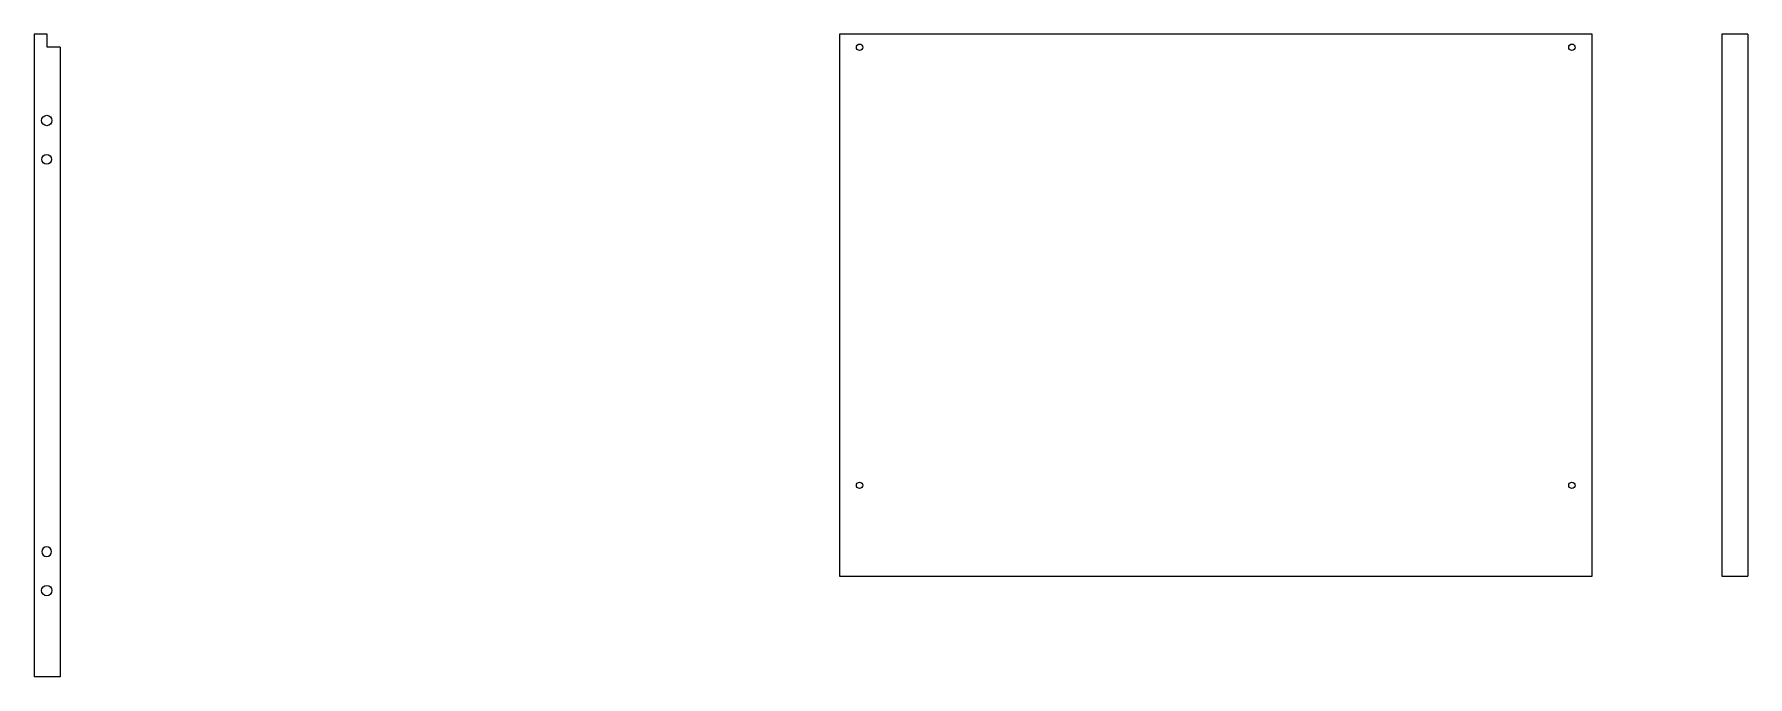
# Model space of a CAD drawing. Header units: millimetres. Extents: x -36975 to 25048, y -11091 to 9259.
# Drawn here: x -4584 to -3263, y 2685 to 3180 of the extents above; entities that cross this region are included whole.
import ezdxf

# ---------------------------------------------------------------- set-up
doc = ezdxf.new("R2010")
doc.units = ezdxf.units.MM
for name, color, linetype, lineweight in [('A-DETL-MCUT', 255, 'Continuous', 25), ('A-ELEV-MBE', 7, 'Continuous', 18), ('A-SECT-MCUT', 7, 'Continuous', 25)]:
    doc.layers.add(name, color=color, linetype=linetype, lineweight=lineweight)

msp = doc.modelspace()

# ---------------------------------------------------------------- linework, layer by layer
at = {"layer": 'A-DETL-MCUT'}
for centre in [(-4574.4, 3113.8), (-4574.4, 2751.6)]:
    msp.add_circle(centre, 4, dxfattribs=at)
msp.add_ellipse((-4574.4, 3083.8), major_axis=(3.75, 0), ratio=1, dxfattribs=at)
at = {"layer": 'A-DETL-MCUT', "extrusion": (0, 0, -1)}
msp.add_ellipse((-4574.4, 2781.6), major_axis=(3.75, 0), ratio=1, dxfattribs=at)
at = {"layer": 'A-ELEV-MBE'}
for p, q in [((-4574, 3180.2), (-4584, 3180.2)), ((-4584, 3180.2), (-4584, 2685.2)), ((-4574, 3170.2), (-4574, 3180.2)), ((-4564, 3170.2), (-4574, 3170.2)), ((-4564, 3170.2), (-4564, 2685.2)), ((-3283.4, 3180.2), (-3283.4, 2762.7)), ((-3263.4, 3180.2), (-3283.4, 3180.2)), ((-3263.4, 3180.2), (-3263.4, 2762.7)), ((-3283.4, 2762.7), (-3263.4, 2762.7)), ((-4564, 2685.2), (-4584, 2685.2))]:
    msp.add_line(p, q, dxfattribs=at)
msp.add_lwpolyline([(-3963.4, 2762.7), (-3383.4, 2762.7), (-3383.4, 3180.2), (-3963.4, 3180.2)], close=True, dxfattribs=at)
at = {"layer": 'A-SECT-MCUT'}
for centre in [(-3947.9, 3170.2), (-3398.9, 3170.2), (-3947.9, 2832.7), (-3398.9, 2832.7)]:
    msp.add_circle(centre, 2.5, dxfattribs=at)

doc.saveas('drawing.dxf')
